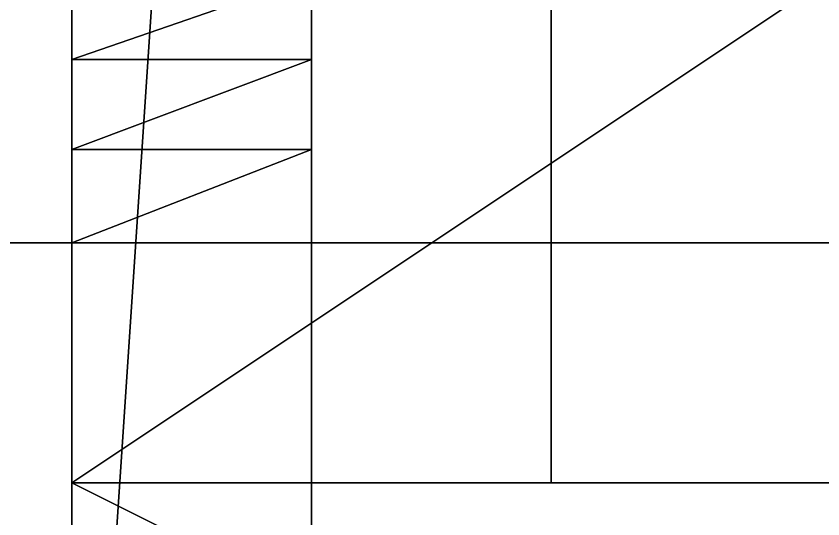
# Model space of a CAD drawing. Header units: metres. Extents: x -124 to 60, y -56 to 44.
# Drawn here: x 7.54 to 14.27, y -26.3 to -22.11 of the extents above; entities that cross this region are included whole.
import ezdxf

# ---------------------------------------------------------------- set-up
doc = ezdxf.new("R2010")
doc.units = ezdxf.units.M

msp = doc.modelspace()

# ---------------------------------------------------------------- linework, layer by layer
for points in [[(60, 44, 20), (10, 44, 20), (10, -56, 20)], [(10, -56, 20), (60, -56, 20), (60, 44, 20)], [(8, -32, 46), (8, 4, 46), (8, 4, 36)], [(8, 4, 36), (8, -32, 36), (8, -32, 46)], [(8, -32, 20), (8, -32, 24), (8, -2, 24)], [(8, -2, 24), (8, -2, 20), (8, -32, 20)], [(8, -32, 24), (10, -32, 24), (10, -2, 24)], [(10, -2, 24), (8, -2, 24), (8, -32, 24)], [(8, -36, 10), (8, -14, 10), (4, -14, 10)], [(4, -14, 10), (4, -36, 10), (8, -36, 10)], [(8, -26, 20), (20, -26, 20), (20, -18, 20)], [(20, -18, 20), (8, -18, 20), (8, -26, 20)], [(12, -26, 2), (12, -26, 10), (12, -18, 10)], [(12, -18, 10), (12, -18, 2), (12, -26, 2)], [(20, -26, 10), (20, -18, 10), (12, -18, 10)], [(12, -18, 10), (12, -26, 10), (20, -26, 10)], [(8, -30, 32), (8, -30, 36), (8, -20, 36)], [(8, -20, 36), (8, -20, 32), (8, -30, 32)], [(8, -21.8787, 32), (8, -21.7777, 31.3259), (8, -22.1144, 31.5277)], [(10, -21.7777, 31.3259), (8, -21.7777, 31.3259), (8, -22.4693, 31.6955)], [(8, -22.4693, 31.6955), (10, -22.4693, 31.6955), (10, -21.7777, 31.3259)], [(8, -22.1144, 31.5277), (8, -22.2322, 32), (8, -21.8787, 32)], [(8, -22.2322, 32), (8, -22.1144, 31.5277), (8, -22.4693, 31.6955)], [(8, -22.4693, 31.6955), (8, -22.5858, 32), (8, -22.2322, 32)], [(8, -22.5858, 32), (8, -22.4693, 31.6955), (8, -22.8389, 31.8278)], [(10, -22.4693, 31.6955), (8, -22.4693, 31.6955), (8, -23.2196, 31.9231)], [(8, -23.2196, 31.9231), (10, -23.2196, 31.9231), (10, -22.4693, 31.6955)], [(8, -22.8389, 31.8278), (8, -22.9393, 32), (8, -22.5858, 32)], [(8, -22.9393, 32), (8, -22.8389, 31.8278), (8, -23.2196, 31.9231)], [(8, -23.2196, 31.9231), (8, -23.2929, 32), (8, -22.9393, 32)], [(8, -23.2929, 32), (8, -23.2196, 31.9231), (8, -23.6079, 31.9807)], [(10, -23.2196, 31.9231), (8, -23.2196, 31.9231), (8, -24, 32)], [(8, -24, 32), (10, -24, 32), (10, -23.2196, 31.9231)], [(8, -23.6079, 31.9807), (8, -23.6464, 32), (8, -23.2929, 32)], [(8, -23.6464, 32), (8, -23.6079, 31.9807), (8, -24, 32)], [(-13, -24, -6), (-13, -33, -6), (27, -33, -6)], [(27, -33, -6), (27, -24, -6), (-13, -24, -6)], [(27, -24), (-12, -24), (-12, -24, -6)], [(-12, -24, -6), (27, -24, -6), (27, -24)], [(8, -26.3536, 32), (8, -26.3921, 31.9807), (8, -26, 32)], [(8, -28, 10), (8, -28, 20), (8, -26, 20)], [(8, -26, 20), (8, -26, 10), (8, -28, 10)], [(20, -32, 10), (8, -32, 10), (8, -26, 10)], [(8, -26, 10), (20, -26, 10), (20, -32, 10)], [(20, -26, 10), (8, -26, 10), (8, -26, 20)], [(8, -26, 20), (20, -26, 20), (20, -26, 10)]]:
    msp.add_3dface(points)

doc.saveas('drawing.dxf')
